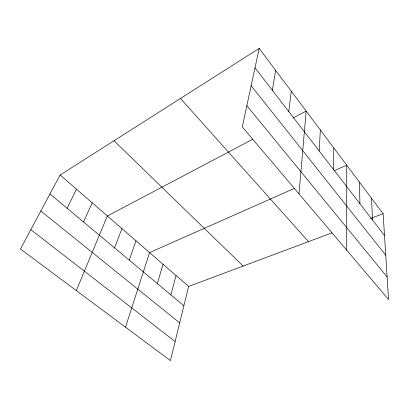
<?xml version="1.0" encoding="UTF-8"?>
<svg xmlns="http://www.w3.org/2000/svg" width="409" height="409" viewBox="0 0 409 409"><rect width="100%" height="100%" fill="white"/><g stroke="black" fill="none" stroke-linecap="round" stroke-linejoin="round"><path stroke-width="0.61" d="M346.709 250.165L346.74 165.19L334.112 170.788M333.299 169.224L333.846 147.992M319.194 150.962L320.334 129.975M298.994 193.856L306.162 111.074L293.217 117.91M288.774 111.57L291.285 91.233M272.338 90.287L275.64 70.368M259.173 48.4L242.286 126.928L388.55 299.546L383.136 213.728L259.173 48.4L60.128 175.021L20.45 249.004L170.43 360.6L188.605 286.433L332.001 232.839M170.855 294.858L176.049 275.548M157.358 283.59L163.048 264.27M125.527 327.185L149.571 252.583L294.352 188.411M129.234 260.119L136.008 240.824M114.581 247.895L121.948 228.631M76.325 290.579L107.362 215.983L252.721 139.28M83.548 221.995L92.219 202.849M67.096 208.263L76.483 189.203M370.585 218.416L383.136 213.728M30.818 229.674L175.108 341.515M40.834 210.998L179.674 322.885M49.964 193.968L183.876 305.722M60.128 175.021L188.605 286.433M113.988 140.757L243.14 266.049M180.476 98.462L308.483 241.627M246.852 105.696L387.124 276.954M251.157 85.68L385.753 255.247M254.996 67.828L384.511 235.548M371.546 198.273L372.502 219.996M359.429 182.112L359.925 203.708"/></g></svg>
